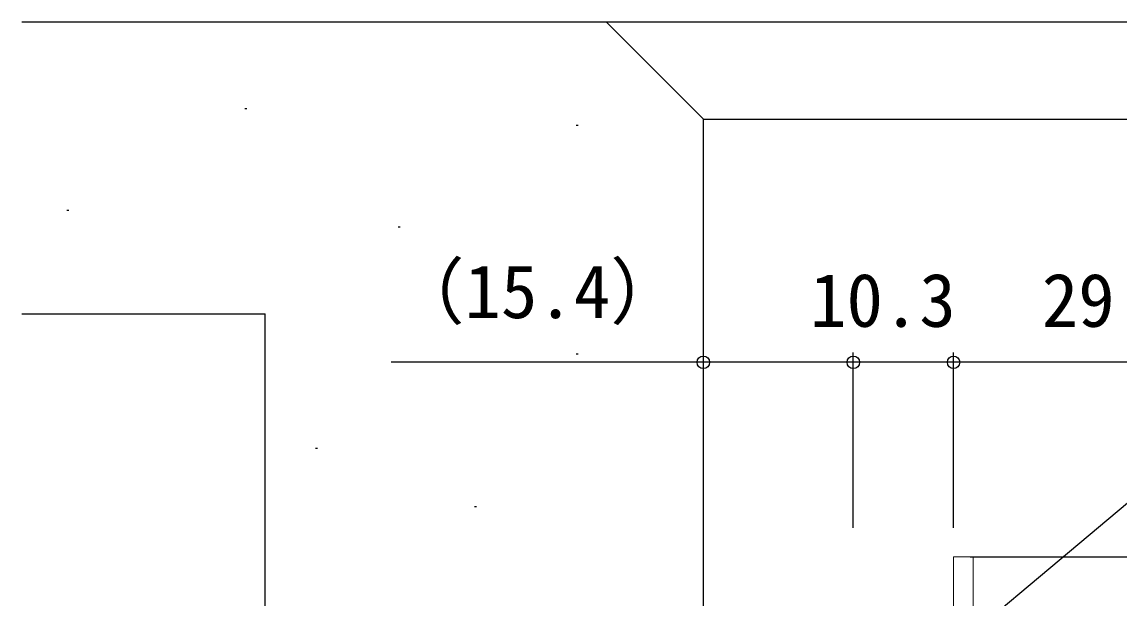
# Model space of a CAD drawing. Units: millimetres, scale not verified. Extents: x -437 to 438, y -331 to 328.
# Drawn here: x -94.3 to 18.4, y -96.8 to -37.6 of the extents above; entities that cross this region are included whole.
import ezdxf
from ezdxf.enums import TextEntityAlignment as Align

# ---------------------------------------------------------------- set-up
doc = ezdxf.new("R2010")
doc.units = ezdxf.units.MM
doc.header["$LTSCALE"] = 2
doc.layers.add('0-2_YKK_11', color=211, linetype='Continuous', lineweight=18)
for name, color, linetype in [('0-3_YKK_12', 2, 'Continuous'), ('0-6_YKK_D', 6, 'Continuous'), ('0-8_YSS_K', 3, 'Continuous'), ('0-9_YSS_KE', 3, 'Continuous')]:
    doc.layers.add(name, color=color, linetype=linetype)
doc.styles.add('ＭＳ ゴシック', font='')
doc.styles.get('ＭＳ ゴシック').set_extended_font_data('MS Gothic')

msp = doc.modelspace()

# ---------------------------------------------------------------- linework, layer by layer
at = {"layer": '0-2_YKK_11'}
msp.add_lwpolyline([(-8.9, -120.397), (-8.9, -118.897), (-8, -118.897), (-8, -120.497), (-4.5, -120.497), (-4.5, -113.497), (-8, -113.497), (-8, -115.897), (-8.9, -115.897), (-8.9, -112.397), (1.4, -112.397), (1.4, -92.597), (3.4, -92.597), (3.4, -120.097), (30.4, -120.097)], dxfattribs=at)
at = {"layer": '0-3_YKK_12'}
for p, q in [((-34.3, -37.597), (157.899, -37.597)), ((-24.3, -47.597), (157.899, -47.597)), ((3.1, -92.597), (157.899, -92.597))]:
    msp.add_line(p, q, dxfattribs=at)
at = {"layer": '0-6_YKK_D'}
for p, q in [((-24.3, -89.597), (-24.3, -71.597)), ((-8.9, -89.597), (-8.9, -71.597)), ((-8.9, -89.597), (-8.9, -71.597)), ((1.4, -89.597), (1.4, -71.597)), ((1.4, -89.597), (1.4, -71.597)), ((1.4, -72.597), (-8.9, -72.597)), ((30.4, -72.597), (1.4, -72.597))]:
    msp.add_line(p, q, dxfattribs=at)
for points in [[(-8.9, -72.597), (-24.3, -72.597), (-56.376, -72.597)], [(-23.105, -122.6), (-21.152, -120.961), (36.486, -72.597), (126.029, -72.597)]]:
    msp.add_lwpolyline(points, dxfattribs=at)
for centre in [(-24.3, -72.597), (-8.9, -72.597), (-8.9, -72.597), (1.4, -72.597), (1.4, -72.597)]:
    msp.add_circle(centre, 0.637, dxfattribs=at)
at = {"layer": '0-8_YSS_K'}
for p, q in [((-71.21, -46.523), (-71.41, -46.523)), ((-37.155, -48.256), (-37.355, -48.256)), ((-89.5, -56.975), (-89.7, -56.975)), ((-55.446, -58.708), (-55.646, -58.708)), ((-37.155, -71.772), (-37.355, -71.772)), ((-63.936, -81.451), (-64.136, -81.451)), ((-47.607, -87.449), (-47.807, -87.449))]:
    msp.add_line(p, q, dxfattribs=at)
at = {"layer": '0-9_YSS_KE'}
for p, q in [((-94.3, -37.6), (-34.3, -37.6)), ((-24.3, -47.6), (-34.3, -37.6)), ((-94.3, -67.6), (-69.3, -67.6)), ((-69.3, -187.6), (-69.3, -67.6))]:
    msp.add_line(p, q, dxfattribs=at)
msp.add_lwpolyline([(-34.3, -122.6), (-34.3, -112.6), (-24.3, -112.6), (-24.3, -47.6)], dxfattribs=at)

# ---------------------------------------------------------------- texts
at = {"layer": '0-6_YKK_D', "style": 'ＭＳ ゴシック'}
for s, p in [('（15.4）', (-56.336, -69.702)), ('10.3', (-13.338, -70.597)), ('29', (10.467, -70.597))]:
    msp.add_text(s, height=5.499, dxfattribs=at).set_placement(p, align=Align.BOTTOM_LEFT)

doc.saveas('drawing.dxf')
